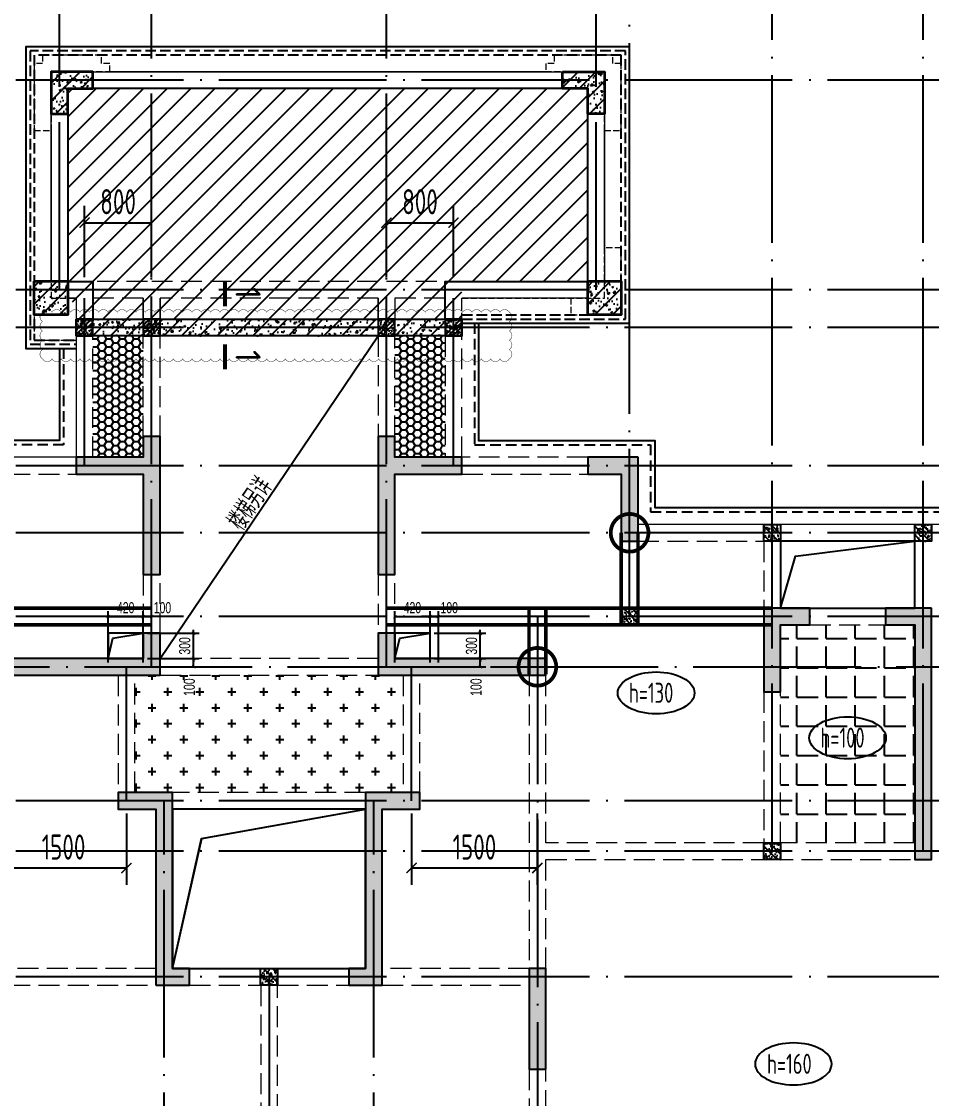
# Model space of a CAD drawing. Extents: x -668857 to 143095, y -247466 to 228182.
# Drawn here: x -180181 to -169330, y 132144 to 144994 of the extents above; entities that cross this region are included whole.
import ezdxf

# ---------------------------------------------------------------- set-up
doc = ezdxf.new("R2010")
doc.units = 0
doc.header["$LTSCALE"] = 1000
for name, pattern in [('__DASH', [0.35, 0.25, -0.1]), ('DASH', [0.35, 0.25, -0.1]), ('DOTE', [2.42, 2, -0.2, 0.02, -0.2]), ('HIDDEN', [0.375, 0.25, -0.125])]:
    doc.linetypes.add(name, pattern=pattern)
doc.layers.get('0').update_dxf_attribs({"linetype": 'CONTINUOUS'})
doc.layers.get('DEFPOINTS').update_dxf_attribs({"linetype": 'CONTINUOUS'})
doc.layers.add('+公共字体', color=7, linetype='CONTINUOUS', lineweight=20)
doc.layers.add('平面-看线', color=45, linetype='CONTINUOUS', lineweight=15)
for name, color, linetype in [('A-DOTE', 10, 'DOTE'), ('HATCH', 8, 'CONTINUOUS'), ('ROOF', 183, 'CONTINUOUS'), ('S-B板填充', 251, 'CONTINUOUS'), ('S-B板标注', 3, 'CONTINUOUS'), ('S-B板配筋号', 7, 'CONTINUOUS'), ('S-B表格', 2, 'CONTINUOUS'), ('S-C承台编号', 6, 'CONTINUOUS'), ('S-D洞口', 4, 'CONTINUOUS'), ('S-D洞口标注', 3, 'CONTINUOUS'), ('S-L主梁线', 4, 'DASH'), ('S-Q墙填充', 252, 'CONTINUOUS'), ('S-Q墙实线', 6, 'CONTINUOUS'), ('S-Q墙标注', 3, 'CONTINUOUS'), ('S-Z柱填充', 252, 'CONTINUOUS'), ('S-Z柱实线', 6, 'CONTINUOUS'), ('S-板正筋', 2, 'CONTINUOUS'), ('S-构造柱', 212, 'CONTINUOUS'), ('THICK', 6, 'CONTINUOUS'), ('水平筋标注', 7, 'CONTINUOUS'), ('看线', 251, 'CONTINUOUS')]:
    doc.layers.add(name, color=color, linetype=linetype)
doc.layers.add('审图修改', color=2, linetype='CONTINUOUS', plot=False)
doc.layers.add('配箍校核', color=34, linetype='CONTINUOUS', plot=False)
doc.styles.add('TSSD_Label', font='Tssdeng.shx', dxfattribs={"width": 0.7, "bigfont": 'hztxt.shx'})
doc.styles.add('TSSD_REIN', font='tssdeng.shx', dxfattribs={"width": 0.7, "height": 300, "bigfont": 'tssdchn.shx'})
doc.styles.add('结构文字', font='zstxt.shx', dxfattribs={"width": 0.7, "bigfont": 'zshz.shx'})
doc.dimstyles.new('STRUCK', dxfattribs={"dimtxt": 400, "dimasz": 121, "dimexe": 200, "dimexo": 150, "dimgap": 115, "dimtad": 1, "dimdec": 0, "dimdsep": 46, "dimtxsty": '结构文字', "dimblk": 'ARCHTICK', "dimcen": 400, "dimclrd": 3, "dimclre": 3, "dimclrt": 7, "dimadec": 0, "dimazin": 0, "dimtfac": 1, "dimtdec": 0, "dimtix": 1, "dimtmove": 2, "dimatfit": 3, "dimldrblk": '_DIMX', "dimfxl": 0, "dimtolj": 1, "dimtzin": 0, "dimarcsym": 0})
doc.dimstyles.new('STRUCK30', dxfattribs={"dimscale": 0.33333, "dimtxt": 400, "dimasz": 121, "dimexe": 200, "dimexo": 150, "dimgap": 115, "dimtad": 1, "dimdec": 0, "dimdsep": 46, "dimtxsty": '结构文字', "dimblk": 'ARCHTICK', "dimcen": 400, "dimclrd": 3, "dimclre": 3, "dimclrt": 7, "dimadec": 0, "dimazin": 0, "dimtfac": 1, "dimtdec": 0, "dimtix": 1, "dimtmove": 2, "dimatfit": 3, "dimldrblk": '_DIMX', "dimfxl": 0, "dimtolj": 1, "dimtzin": 0, "dimarcsym": 0})
pattern_1 = [(50, (46738.58, -83346.06), (215.17805, -18.82564), [22.5, -247.5]), (355, (46738.58, -83346.06), (-41.6254, 225.65764), [18, -198]), (100.4514, (46756.5, -83347.63), (173.55281, 206.83186), [19.12206, -210.34263]), (46.1842, (46738.58, -83286.06), (320.1723, -49.6557), [33.75, -371.25]), (96.6356, (46765.26, -83290.2), (280.3988, 292.23536), [28.6831, -315.5139]), (351.1842, (46738.58, -83286.06), (280.3986, 292.2356), [27, -297]), (21, (46768.58, -83301.06), (179.07212, -120.78567), [22.5, -247.5]), (326, (46768.58, -83301.06), (72.9946, 217.545), [18, -198]), (71.4514, (46783.5, -83311.13), (252.0668, 96.75915), [19.12206, -210.34263]), (37.5, (46738.58, -83346.06), (3.647957, 99.868156), [0, -195.6, 0, -201, 0, -198.75]), (7.5, (46738.58, -83346.06), (78.92086, 118.323514), [0, -114.6, 0, -191.1, 0, -75.75]), (327.5, (46671.68, -83346.06), (160.14673, -6.76646), [0, -75, 0, -234, 0, -310.5]), (317.5, (46641.68, -83346.06), (174.95585, 30.0315), [0, -97.5, 0, -155.4, 0, -220.5]), (45, (46738.58, -83346.06), (-106.06602, 106.06602), [])]

# ---------------------------------------------------------------- blocks, each defined once
blk = doc.blocks.new('20210726.16350016')
at = {"layer": 'A-DOTE'}
for p, q in [((39600, 17600), (39600, 21100)), ((40700, 13100.3), (40700, 21100)), ((43500, 13100.3), (43500, 21100)), ((46000, 17600), (46000, 21100)), ((46400, 13700), (46400, 21100)), ((48100, 10900), (48100, 21100)), ((49900, 10900), (49900, 21100)), ((55600, 20100), (3600, 20100)), ((55600, 17600), (3600, 17600)), ((39900, 15500), (39900, 17600)), ((44300, 15500), (44300, 17600)), ((55600, 17150), (3600, 17150)), ((55600, 15500), (3600, 15500)), ((55600, 14700), (3600, 14700)), ((55600, 13700), (3600, 13700)), ((45299.8, 13700), (45300, 3600)), ((3600, 13100.3), (55600, 13100.3)), ((40400, 11500), (40400, 13100)), ((43800, 11500), (43800, 13100)), ((55600, 11500), (3600, 11500)), ((40850, 3600.2), (40850, 11500)), ((43350, 3600.2), (43350, 11500)), ((55600, 10900), (3600, 10900)), ((55600, 9400), (3600, 9400)), ((42100, 9400), (42100, 3600))]:
    blk.add_line(p, q, dxfattribs=at)
blk = doc.blocks.new('20210729.03492876')
at = {"layer": 'ROOF', "ltscale": 0.8}
for points in [[(40100, 13200), (42100, 13200), (42100, 16500), (34900, 16500), (34900, 12900), (35500, 12900)], [(39900, 13250), (39900, 13700), (41600, 13700), (41600, 16000), (35400, 16000), (35400, 13700), (35700, 13700), (35700, 13250)]]:
    blk.add_lwpolyline(points, dxfattribs=at)
at = {"layer": 'ROOF', "linetype": '__DASH', "ltscale": 0.5}
for points in [[(40100, 13250), (42050, 13250), (42050, 16450), (34950, 16450), (34950, 12950), (35500, 12950)], [(40100, 13300), (42000, 13300), (42000, 16400), (35000, 16400), (35000, 13000), (35500, 13000)]]:
    blk.add_lwpolyline(points, dxfattribs=at)
at = {"layer": '平面-看线', "linetype": 'DASH', "ltscale": 0.3}
for points in [[(40100, 13250), (40100, 13500), (41400, 13500), (41400, 13300), (42000, 13300), (42000, 14100), (41800, 14100), (41800, 15500), (42000, 15500), (42000, 16300), (41900, 16300), (41900, 16400), (41610, 16400), (41610, 16400), (41490, 16400), (41490, 16400), (41200, 16400), (41200, 16300), (41100, 16300), (41100, 16200), (35900, 16200), (35900, 16300), (35800, 16300), (35800, 16400), (35510, 16400), (35510, 16400), (35390, 16400), (35390, 16400), (35100, 16400), (35100, 16300), (35000, 16300), (35000, 15500), (35200, 15500), (35200, 13700), (35000, 13700), (35000, 13000), (35500, 13000)], [(40100, 13250), (40100, 13500), (41800, 13500), (41800, 16200), (35200, 16200), (35200, 13500), (35500, 13500), (35500, 13250)]]:
    blk.add_lwpolyline(points, dxfattribs=at)
at = {"layer": '看线', "color": 201, "linetype": 'HIDDEN', "ltscale": 0.5}
for points in [[(40250, 13200), (40250, 11750), (42350, 11750), (42350, 10950), (48750, 10950), (48750, 9950), (50550, 9950), (50550, 1550), (47600, 1550)], [(35350, 12900), (35350, 11750), (33250, 11750), (33250, 10950), (26850, 10950), (26850, 10950), (25300, 10950)]]:
    blk.add_lwpolyline(points, dxfattribs=at)
at = {"layer": '看线', "color": 201}
for points in [[(40300, 13200), (40300, 11800), (42400, 11800), (42400, 11000), (48800, 11000), (48800, 10000), (50600, 10000), (50600, 1500), (47750, 1500)], [(35300, 12900), (35300, 11800), (33200, 11800), (33200, 11000), (26800, 11000), (26800, 11000), (25300, 11000)]]:
    blk.add_lwpolyline(points, dxfattribs=at)
blk = doc.blocks.new('_ArchTick')
at = {"color": 0, "linetype": 'ByBlock', "const_width": 0.15}
blk.add_lwpolyline([(-0.5, -0.5), (0.5, 0.5)], dxfattribs=at)
blk = doc.blocks.new('*D563')
at = {"layer": 'DEFPOINTS', "color": 0}
for p in [(-175310, 137694), (-174710, 137694), (-175310, 137394)]:
    blk.add_point(p, dxfattribs=at)
at = {"layer": 'S-D洞口标注', "color": 3, "lineweight": -2}
for p, q in [((-175260, 137694), (-174643, 137694)), ((-174710, 137694), (-174710, 137735)), ((-174710, 137394), (-174710, 137694)), ((-175260, 137394), (-174643, 137394)), ((-174710, 137394), (-174710, 137354))]:
    blk.add_line(p, q, dxfattribs=at)
at = {"layer": 'S-D洞口标注', "color": 3, "lineweight": -2, "xscale": 40.33293, "yscale": 40.33293, "zscale": 40.33293}
for p, rotation in [((-174710, 137694), 270), ((-174710, 137394), 90)]:
    blk.add_blockref('_ArchTick', p, dxfattribs=dict(at, rotation=rotation))
at = {"layer": 'S-D洞口标注', "color": 7, "insert": (-174815, 137544), "char_height": 133.3, "attachment_point": 5, "rotation": 90, "style": '结构文字'}
blk.add_mtext('\\A1;300', dxfattribs=at)
blk = doc.blocks.new('_DIMX')
blk.add_line((-150, 0), (150, 0))
at = {"const_width": 50}
blk.add_lwpolyline([(-70, -70), (70, 70)], dxfattribs=at)
blk = doc.blocks.new('*D564')
at = {"layer": 'DEFPOINTS', "color": 0}
for p in [(-175310, 137894), (-175730, 137294), (-175310, 137294)]:
    blk.add_point(p, dxfattribs=at)
at = {"layer": 'S-D洞口标注', "color": 3, "lineweight": -2}
for p, q in [((-175730, 137344), (-175730, 137960)), ((-175730, 137894), (-175310, 137894)), ((-175310, 137344), (-175310, 137960))]:
    blk.add_line(p, q, dxfattribs=at)
at = {"layer": 'S-D洞口标注', "color": 3, "lineweight": -2, "xscale": 40.33293, "yscale": 40.33293, "zscale": 40.33293, "rotation": 180}
blk.add_blockref('_ArchTick', (-175730, 137894), dxfattribs=at)
at = {"layer": 'S-D洞口标注', "color": 3, "lineweight": -2, "xscale": 40.33293, "yscale": 40.33293, "zscale": 40.33293}
blk.add_blockref('_ArchTick', (-175310, 137894), dxfattribs=at)
at = {"layer": 'S-D洞口标注', "color": 7, "insert": (-175520, 137999), "char_height": 133.3, "attachment_point": 5, "style": '结构文字'}
blk.add_mtext('\\A1;420', dxfattribs=at)
blk = doc.blocks.new('*D565')
at = {"layer": 'DEFPOINTS', "color": 0}
for p in [(-175210, 137894), (-175310, 137294), (-175210, 137294)]:
    blk.add_point(p, dxfattribs=at)
at = {"layer": 'S-D洞口标注', "color": 3, "lineweight": -2}
for p, q in [((-175310, 137344), (-175310, 137960)), ((-175310, 137894), (-175210, 137894)), ((-175210, 137344), (-175210, 137960))]:
    blk.add_line(p, q, dxfattribs=at)
at = {"layer": 'S-D洞口标注', "color": 3, "lineweight": -2, "xscale": 40.33293, "yscale": 40.33293, "zscale": 40.33293, "rotation": 180}
blk.add_blockref('_ArchTick', (-175310, 137894), dxfattribs=at)
at = {"layer": 'S-D洞口标注', "color": 3, "lineweight": -2, "xscale": 40.33293, "yscale": 40.33293, "zscale": 40.33293}
blk.add_blockref('_ArchTick', (-175210, 137894), dxfattribs=at)
at = {"layer": 'S-D洞口标注', "color": 7, "insert": (-175081, 137999), "char_height": 133.3, "attachment_point": 5, "style": '结构文字'}
blk.add_mtext('\\A1;100', dxfattribs=at)
blk = doc.blocks.new('*D566')
at = {"layer": 'DEFPOINTS', "color": 0}
for p in [(-175310, 137394), (-174710, 137394), (-175310, 137294)]:
    blk.add_point(p, dxfattribs=at)
at = {"layer": 'S-D洞口标注', "color": 3, "lineweight": -2}
for p, q in [((-175260, 137394), (-174643, 137394)), ((-174710, 137294), (-174710, 137394)), ((-175260, 137294), (-174643, 137294))]:
    blk.add_line(p, q, dxfattribs=at)
at = {"layer": 'S-D洞口标注', "color": 3, "lineweight": -2, "xscale": 40.33293, "yscale": 40.33293, "zscale": 40.33293}
for p, rotation in [((-174710, 137394), 90), ((-174710, 137294), 270)]:
    blk.add_blockref('_ArchTick', p, dxfattribs=dict(at, rotation=rotation))
at = {"layer": 'S-D洞口标注', "color": 7, "insert": (-174760, 137052), "char_height": 133.3, "attachment_point": 5, "rotation": 90, "style": '结构文字'}
blk.add_mtext('\\A1;100', dxfattribs=at)
blk = doc.blocks.new('*D567')
at = {"layer": 'DEFPOINTS', "color": 0}
for p in [(-178730, 137694), (-178130, 137694), (-178730, 137394)]:
    blk.add_point(p, dxfattribs=at)
at = {"layer": 'S-D洞口标注', "color": 3, "lineweight": -2}
for p, q in [((-178680, 137694), (-178063, 137694)), ((-178130, 137694), (-178130, 137735)), ((-178130, 137394), (-178130, 137694)), ((-178680, 137394), (-178063, 137394)), ((-178130, 137394), (-178130, 137354))]:
    blk.add_line(p, q, dxfattribs=at)
at = {"layer": 'S-D洞口标注', "color": 3, "lineweight": -2, "xscale": 40.33293, "yscale": 40.33293, "zscale": 40.33293}
for p, rotation in [((-178130, 137694), 270), ((-178130, 137394), 90)]:
    blk.add_blockref('_ArchTick', p, dxfattribs=dict(at, rotation=rotation))
at = {"layer": 'S-D洞口标注', "color": 7, "insert": (-178235, 137544), "char_height": 133.3, "attachment_point": 5, "rotation": 90, "style": '结构文字'}
blk.add_mtext('\\A1;300', dxfattribs=at)
blk = doc.blocks.new('*D568')
at = {"layer": 'DEFPOINTS', "color": 0}
for p in [(-178730, 137894), (-179150, 137294), (-178730, 137294)]:
    blk.add_point(p, dxfattribs=at)
at = {"layer": 'S-D洞口标注', "color": 3, "lineweight": -2}
for p, q in [((-179150, 137344), (-179150, 137960)), ((-179150, 137894), (-178730, 137894)), ((-178730, 137344), (-178730, 137960))]:
    blk.add_line(p, q, dxfattribs=at)
at = {"layer": 'S-D洞口标注', "color": 3, "lineweight": -2, "xscale": 40.33293, "yscale": 40.33293, "zscale": 40.33293, "rotation": 180}
blk.add_blockref('_ArchTick', (-179150, 137894), dxfattribs=at)
at = {"layer": 'S-D洞口标注', "color": 3, "lineweight": -2, "xscale": 40.33293, "yscale": 40.33293, "zscale": 40.33293}
blk.add_blockref('_ArchTick', (-178730, 137894), dxfattribs=at)
at = {"layer": 'S-D洞口标注', "color": 7, "insert": (-178940, 137999), "char_height": 133.3, "attachment_point": 5, "style": '结构文字'}
blk.add_mtext('\\A1;420', dxfattribs=at)
blk = doc.blocks.new('*D569')
at = {"layer": 'DEFPOINTS', "color": 0}
for p in [(-178630, 137894), (-178730, 137294), (-178630, 137294)]:
    blk.add_point(p, dxfattribs=at)
at = {"layer": 'S-D洞口标注', "color": 3, "lineweight": -2}
for p, q in [((-178730, 137344), (-178730, 137960)), ((-178730, 137894), (-178630, 137894)), ((-178630, 137344), (-178630, 137960))]:
    blk.add_line(p, q, dxfattribs=at)
at = {"layer": 'S-D洞口标注', "color": 3, "lineweight": -2, "xscale": 40.33293, "yscale": 40.33293, "zscale": 40.33293, "rotation": 180}
blk.add_blockref('_ArchTick', (-178730, 137894), dxfattribs=at)
at = {"layer": 'S-D洞口标注', "color": 3, "lineweight": -2, "xscale": 40.33293, "yscale": 40.33293, "zscale": 40.33293}
blk.add_blockref('_ArchTick', (-178630, 137894), dxfattribs=at)
at = {"layer": 'S-D洞口标注', "color": 7, "insert": (-178501, 137999), "char_height": 133.3, "attachment_point": 5, "style": '结构文字'}
blk.add_mtext('\\A1;100', dxfattribs=at)
blk = doc.blocks.new('*D570')
at = {"layer": 'DEFPOINTS', "color": 0}
for p in [(-178730, 137394), (-178130, 137394), (-178730, 137294)]:
    blk.add_point(p, dxfattribs=at)
at = {"layer": 'S-D洞口标注', "color": 3, "lineweight": -2}
for p, q in [((-178680, 137394), (-178063, 137394)), ((-178130, 137294), (-178130, 137394)), ((-178680, 137294), (-178063, 137294))]:
    blk.add_line(p, q, dxfattribs=at)
at = {"layer": 'S-D洞口标注', "color": 3, "lineweight": -2, "xscale": 40.33293, "yscale": 40.33293, "zscale": 40.33293}
for p, rotation in [((-178130, 137394), 90), ((-178130, 137294), 270)]:
    blk.add_blockref('_ArchTick', p, dxfattribs=dict(at, rotation=rotation))
at = {"layer": 'S-D洞口标注', "color": 7, "insert": (-178180, 137052), "char_height": 133.3, "attachment_point": 5, "rotation": 90, "style": '结构文字'}
blk.add_mtext('\\A1;100', dxfattribs=at)
blk = doc.blocks.new('20210803.22403995')
at = {"layer": '+公共字体', "color": 2, "const_width": 45}
for points in [[(-822438, -168387, 1), (-822438, -167937, 1), (-822438, -168387, -1)], [(-823538, -169986, 1), (-823538, -169536, 1), (-823538, -169986, -1)]]:
    blk.add_lwpolyline(points, format="xyb", dxfattribs=at)
blk = doc.blocks.new('20210807.15313138')
at = {"layer": 'S-Q墙填充'}
h = blk.add_hatch(color=252, dxfattribs=at)
h.dxf.hatch_style = 1
h.paths.add_polyline_path([(97216, 67840), (97216, 68190), (97016, 68190), (97016, 67940), (96216, 67940), (96216, 67740), (97016, 67740), (97016, 66540), (97216, 66540)])
h = blk.add_hatch(color=252, dxfattribs=at)
h.dxf.hatch_style = 1
h.paths.add_polyline_path([(99816, 67840), (99816, 66540), (100016, 66540), (100016, 67740), (100815, 67740), (100815, 67940), (100016, 67940), (100016, 68190), (99816, 68190)])
h = blk.add_hatch(color=252, dxfattribs=at)
h.dxf.hatch_style = 1
h.paths.add_polyline_path([(102916, 67940), (102316, 67940), (102316, 67740), (102716, 67740), (102716, 66940), (102916, 66940)])
h = blk.add_hatch(color=252, dxfattribs=at)
h.dxf.hatch_style = 1
h.paths.add_polyline_path([(104416, 66140), (104416, 65140), (104616, 65140), (104616, 65940), (104966, 65940), (104966, 66140)])
h = blk.add_hatch(color=252, dxfattribs=at)
h.dxf.hatch_style = 1
h.paths.add_polyline_path([(106416, 66140), (105866, 66140), (105866, 65940), (106216, 65940), (106216, 63140), (106416, 63140)])
h = blk.add_hatch(color=252, dxfattribs=at)
h.dxf.hatch_style = 1
h.paths.add_polyline_path([(95216, 65340), (96816, 65340), (97216, 65340), (97216, 65840), (97016, 65840), (97016, 65540), (96816, 65540), (95216, 65540)])
h = blk.add_hatch(color=252, dxfattribs=at)
h.dxf.hatch_style = 1
h.paths.add_polyline_path([(100016, 65540), (100016, 65840), (99816, 65840), (99816, 65340), (100216, 65340), (101816, 65340), (101816, 65540), (100216, 65540)])
h = blk.add_hatch(color=252, dxfattribs=at)
h.dxf.hatch_style = 1
h.paths.add_polyline_path([(97166, 61640), (97566, 61640), (97566, 61840), (97366, 61840), (97366, 63240), (97366, 63940), (96716, 63940), (96716, 63740), (97166, 63740), (97166, 63240)])
h = blk.add_hatch(color=252, dxfattribs=at)
h.dxf.hatch_style = 1
h.paths.add_polyline_path([(99666, 61840), (99466, 61840), (99466, 61640), (99866, 61640), (99866, 63240), (99866, 63740), (100316, 63740), (100316, 63940), (99666, 63940), (99666, 63240)])
h = blk.add_hatch(color=252, dxfattribs=at)
h.dxf.hatch_style = 1
h.paths.add_polyline_path([(101816, 60640), (101816, 61840), (101616, 61840), (101616, 60640)])
at = {"layer": 'S-Z柱填充'}
h = blk.add_hatch(dxfattribs=at)
h.set_pattern_fill('ARMORED', color=256, scale=30, style=0)
h.set_pattern_definition(pattern_1)
h.paths.add_polyline_path([(96416, 72540), (95916, 72540), (95916, 72040), (96116, 72040), (96116, 72340), (96416, 72340)])
h = blk.add_hatch(dxfattribs=at)
h.set_pattern_fill('ARMORED', color=256, scale=30, style=0)
h.set_pattern_definition(pattern_1)
h.paths.add_polyline_path([(102016, 72540), (102516, 72540), (102516, 72040), (102316, 72040), (102316, 72340), (102016, 72340)])
h = blk.add_hatch(dxfattribs=at)
h.set_pattern_fill('ARMORED', color=256, scale=30, style=0)
h.set_pattern_definition([(50, (-309692.94, 38050.78), (215.178055, -18.82564), [22.5, -247.5]), (355, (-309692.94, 38050.78), (-41.6254, 225.65764), [18, -198]), (100.4514, (-309675.01, 38049.21), (173.55281, 206.83186), [19.12206, -210.34263]), (46.1842, (-309692.94, 38110.78), (320.17231, -49.6557), [33.75, -371.25]), (96.6356, (-309666.26, 38106.64), (280.3988, 292.23536), [28.68309, -315.5139]), (351.1842, (-309692.94, 38110.78), (280.39858, 292.23558), [27, -297]), (21, (-309662.94, 38095.78), (179.072116, -120.78567), [22.5, -247.5]), (326, (-309662.94, 38095.78), (72.9946, 217.54501), [18, -198]), (71.4514, (-309648.02, 38085.71), (252.06679, 96.75915), [19.12206, -210.34263]), (37.5, (-309692.945, 38050.78), (3.647957, 99.868156), [0, -195.6, 0, -201, 0, -198.75]), (7.5, (-309692.94, 38050.78), (78.92086, 118.323514), [0, -114.6, 0, -191.1, 0, -75.75]), (327.5, (-309759.845, 38050.78), (160.146731, -6.766462), [0, -75, 0, -234, 0, -310.5]), (317.5, (-309789.84, 38050.78), (174.95585, 30.031495), [0, -97.5, 0, -155.4, 0, -220.5]), (45, (-309692.94, 38050.78), (-106.066017, 106.066017), [])])
h.paths.add_polyline_path([(95716, 70040), (96116, 70040), (96116, 69640), (95716, 69640)])
h = blk.add_hatch(dxfattribs=at)
h.set_pattern_fill('ARMORED', color=256, scale=30, style=0)
h.set_pattern_definition([(50, (-310092.94, 38050.78), (215.178055, -18.82564), [22.5, -247.5]), (355, (-310092.94, 38050.78), (-41.6254, 225.65764), [18, -198]), (100.4514, (-310075.01, 38049.2), (173.55281, 206.83186), [19.12206, -210.34263]), (46.1842, (-310092.94, 38110.78), (320.17231, -49.6557), [33.75, -371.25]), (96.6356, (-310066.26, 38106.64), (280.3988, 292.23536), [28.68309, -315.5139]), (351.1842, (-310092.94, 38110.78), (280.39858, 292.23558), [27, -297]), (21, (-310062.94, 38095.78), (179.072116, -120.78567), [22.5, -247.5]), (326, (-310062.94, 38095.78), (72.9946, 217.54501), [18, -198]), (71.4514, (-310048.02, 38085.71), (252.06679, 96.75915), [19.12206, -210.34263]), (37.5, (-310092.945, 38050.78), (3.647957, 99.868156), [0, -195.6, 0, -201, 0, -198.75]), (7.5, (-310092.94, 38050.78), (78.92086, 118.323514), [0, -114.6, 0, -191.1, 0, -75.75]), (327.5, (-310159.845, 38050.78), (160.146731, -6.766462), [0, -75, 0, -234, 0, -310.5]), (317.5, (-310189.84, 38050.78), (174.95585, 30.031495), [0, -97.5, 0, -155.4, 0, -220.5]), (45, (-310092.94, 38050.78), (-106.066017, 106.066017), [])])
h.paths.add_polyline_path([(102316, 70040), (102716, 70040), (102716, 69640), (102316, 69640)])
at = {"layer": 'S-D洞口', "color": 5}
for points in [[(104616, 66140), (106216, 66140), (106216, 66940), (104616, 66940), (104616, 66140), (104793, 66762), (106216, 66940)], [(97366, 61840), (99666, 61840), (99666, 63740), (97366, 63740), (97366, 61840), (97712, 63393), (99666, 63740)]]:
    blk.add_lwpolyline(points, dxfattribs=at)
at = {"layer": 'S-L主梁线', "linetype": 'ByBlock', "lineweight": 18}
for p, q in [((96316, 72540), (102016, 72540)), ((95916, 70040), (95916, 72140)), ((102516, 72040), (102516, 70040)), ((96216, 69840), (96216, 67940)), ((102316, 69840), (100816, 69840)), ((96216, 69590), (96216, 69590)), ((96416, 69590), (97016, 69590)), ((97216, 69590), (99816, 69590)), ((100016, 69590), (100616, 69589)), ((96216, 67940), (94716, 67940)), ((104516, 67140), (102916, 67140)), ((106316, 67140), (104516, 67140)), ((109316, 67140), (106316, 67140)), ((104616, 66940), (106216, 66940)), ((104616, 66140), (104616, 66940)), ((106216, 66940), (106216, 66140)), ((105866, 66140), (104966, 66140)), ((97366, 63740), (99666, 63740)), ((98516, 61840), (97566, 61840)), ((99466, 61840), (98516, 61840))]:
    blk.add_line(p, q, dxfattribs=at)
at = {"layer": 'S-L主梁线', "linetype": 'DASH', "lineweight": 18}
for p, q in [((102016, 72340), (96316, 72340)), ((96116, 72140), (96116, 70040)), ((102316, 70040), (102316, 72040)), ((96116, 70040), (97116, 70040)), ((97116, 70040), (99916, 70040)), ((99916, 70040), (100716, 70040)), ((100716, 70040), (102316, 70040)), ((96216, 69840), (96116, 69840)), ((96416, 69490), (96416, 69840)), ((96416, 69840), (96416, 69590)), ((97016, 69840), (96416, 69840)), ((97016, 69840), (97016, 69590)), ((97016, 69590), (97016, 69840)), ((97216, 69590), (97216, 69840)), ((97216, 69840), (97216, 69590)), ((99816, 69840), (97216, 69840)), ((99816, 69840), (99816, 69590)), ((99816, 69590), (99816, 69840)), ((100016, 69840), (100016, 69590)), ((100016, 69840), (100016, 69590)), ((100616, 69840), (100016, 69840)), ((100616, 69840), (100616, 69589)), ((100616, 69589), (100616, 69840)), ((100816, 67940), (100816, 69840)), ((97016, 69390), (96416, 69390)), ((96416, 67940), (96416, 69390)), ((97016, 68190), (97016, 69390)), ((97216, 68190), (97216, 69390)), ((99816, 69390), (97216, 69390)), ((99816, 69390), (99816, 68190)), ((100616, 69389), (100016, 69390)), ((100016, 68190), (100016, 69390)), ((100616, 69389), (100616, 67940)), ((102316, 67940), (100816, 67940)), ((94716, 67740), (96216, 67740)), ((100815, 67740), (102316, 67740)), ((102916, 66940), (104416, 66940)), ((104416, 66940), (104416, 66140)), ((97016, 66540), (97016, 65840)), ((97216, 65840), (97216, 66540)), ((99816, 66540), (99816, 65840)), ((100016, 65840), (100016, 66540)), ((104966, 65940), (105866, 65940)), ((99816, 65540), (97216, 65540)), ((96716, 65340), (96716, 63940)), ((96916, 63940), (96916, 65340)), ((97216, 65340), (99816, 65340)), ((100116, 65340), (100116, 63940)), ((100316, 63940), (100316, 65340)), ((101616, 65340), (101616, 63240)), ((101816, 63340), (101816, 65340)), ((104416, 65140), (104416, 63340)), ((104616, 63340), (104616, 65140)), ((99666, 63940), (97366, 63940)), ((101616, 63240), (101616, 61840)), ((104416, 63340), (101816, 63340)), ((106216, 63340), (104616, 63340)), ((101816, 63140), (104516, 63140)), ((101816, 61840), (101816, 63140)), ((104516, 63140), (106216, 63140)), ((97166, 61840), (95416, 61840)), ((101616, 61840), (99866, 61840)), ((95416, 61640), (97166, 61640)), ((97566, 61640), (98416, 61640)), ((98416, 61640), (98416, 57640)), ((98616, 57640), (98616, 61640)), ((98616, 61640), (99466, 61640)), ((99866, 61640), (101616, 61640)), ((101616, 60640), (101616, 59090)), ((101816, 59090), (101816, 60640))]:
    blk.add_line(p, q, dxfattribs=at)
at = {"layer": 'S-Q墙实线'}
blk.add_lwpolyline([(97216, 67840), (97216, 68190), (97016, 68190), (97016, 67940), (96216, 67940), (96216, 67740), (97016, 67740), (97016, 66540), (97216, 66540), (97216, 67840)], dxfattribs=at)
for points in [[(99816, 67840), (99816, 66540), (100016, 66540), (100016, 67740), (100815, 67740), (100815, 67940), (100016, 67940), (100016, 68190), (99816, 68190)], [(102916, 67940), (102316, 67940), (102316, 67740), (102716, 67740), (102716, 66940), (102916, 66940)], [(104416, 66140), (104416, 65140), (104616, 65140), (104616, 65940), (104966, 65940), (104966, 66140)], [(106416, 66140), (105866, 66140), (105866, 65940), (106216, 65940), (106216, 63140), (106416, 63140)], [(95216, 65340), (96816, 65340), (97216, 65340), (97216, 65840), (97016, 65840), (97016, 65540), (96816, 65540), (95216, 65540)], [(100016, 65540), (100016, 65840), (99816, 65840), (99816, 65340), (100216, 65340), (101816, 65340), (101816, 65540), (100216, 65540)], [(97166, 61640), (97566, 61640), (97566, 61840), (97366, 61840), (97366, 63240), (97366, 63940), (96716, 63940), (96716, 63740), (97166, 63740), (97166, 63240)], [(99666, 61840), (99466, 61840), (99466, 61640), (99866, 61640), (99866, 63240), (99866, 63740), (100316, 63740), (100316, 63940), (99666, 63940), (99666, 63240)], [(101816, 60640), (101816, 61840), (101616, 61840), (101616, 60640)]]:
    blk.add_lwpolyline(points, close=True, dxfattribs=at)
at = {"layer": 'S-Z柱实线', "lineweight": 35}
for points in [[(96416, 72540), (95916, 72540), (95916, 72040), (96116, 72040), (96116, 72340), (96416, 72340), (96416, 72540)], [(102016, 72540), (102516, 72540), (102516, 72040), (102316, 72040), (102316, 72340), (102016, 72340), (102016, 72540)]]:
    blk.add_lwpolyline(points, dxfattribs=at)
for points in [[(95716, 70040), (96116, 70040), (96116, 69640), (95716, 69640)], [(102316, 70040), (102716, 70040), (102716, 69640), (102316, 69640)]]:
    blk.add_lwpolyline(points, close=True, dxfattribs=at)
blk = doc.blocks.new('20210730.02141516')
at = {"layer": 'S-构造柱'}
h = blk.add_hatch(dxfattribs=at)
h.set_pattern_fill('ARMORED', color=256, scale=15, angle=-90, style=0)
h.set_pattern_definition([(320, (-154189.41, 3278673.45), (-9.4128202, -107.5890274), [11.25, -123.75]), (265, (-154189.41, 3278673.45), (112.82882, 20.8127), [9, -99]), (10.4514, (-154190.19, 3278664.49), (103.4159313, -86.7764073), [9.5610285, -105.1713168]), (316.1842, (-154159.41, 3278673.45), (-24.827852, -160.0861573), [16.875, -185.625]), (6.6356, (-154161.48, 3278660.11), (146.117681, -140.199406), [14.341543, -157.75695]), (261.1842, (-154159.41, 3278673.45), (146.11779, -140.199292), [13.5, -148.5]), (291, (-154166.91, 3278658.45), (-60.3928336, -89.5360578), [11.25, -123.75]), (236, (-154166.91, 3278658.45), (108.7725068, -36.4972998), [9, -99]), (341.4514, (-154171.94, 3278650.99), (48.3795745, -126.0333943), [9.5610285, -105.1713168]), (307.5, (-154189.41, 3278673.454), (49.93407807, -1.8239783), [0, -97.8, 0, -100.5, 0, -99.375]), (277.5, (-154189.41, 3278673.454), (59.1617568, -39.4604306), [0, -57.3, 0, -95.55, 0, -37.875]), (237.5, (-154189.41, 3278706.904), (-3.38323076, -80.07336543), [0, -37.5, 0, -117, 0, -155.25]), (227.5, (-154189.41, 3278721.904), (15.0157473, -87.4779254), [0, -48.75, 0, -77.7, 0, -110.25]), (315, (-154189.41, 3278673.454), (53.0330086, 53.0330086), [])])
h.paths.add_polyline_path([(200, 200), (200, 0), (0, 0), (0, 200)])
blk.add_lwpolyline([(200, 200), (200, 0), (0, 0), (0, 200)], close=True, dxfattribs=at)
blk = doc.blocks.new('20210809.18285270')
at = {"layer": 'ROOF', "xscale": -1, "rotation": 4.61764226855621e-08}
for p in [(35500, 12550), (36300, 12550), (39100, 12550), (39900, 12550)]:
    blk.add_blockref('20210730.02141516', p, dxfattribs=at)
at = {"layer": 'ROOF', "rotation": 359.9999999538236}
for p in [(43500, 10100), (45300, 10100), (41800, 9100), (43500, 6300), (37500, 4800)]:
    blk.add_blockref('20210730.02141516', p, dxfattribs=at)
blk = doc.blocks.new('*D468')
at = {"layer": 'DEFPOINTS', "color": 0}
for p in [(-180458, -4859), (-178959, -4859), (-178959, -5659)]:
    blk.add_point(p, dxfattribs=at)
at = {"layer": 'S-Q墙标注', "color": 3, "lineweight": -2}
for p, q in [((-180458, -5009), (-180458, -5859)), ((-178959, -5009), (-178959, -5859)), ((-180458, -5659), (-178959, -5659))]:
    blk.add_line(p, q, dxfattribs=at)
at = {"layer": 'S-Q墙标注', "color": 3, "lineweight": -2, "xscale": 121, "yscale": 121, "zscale": 121, "rotation": 180}
blk.add_blockref('_ArchTick', (-180458, -5659), dxfattribs=at)
at = {"layer": 'S-Q墙标注', "color": 3, "lineweight": -2, "xscale": 121, "yscale": 121, "zscale": 121}
blk.add_blockref('_ArchTick', (-178959, -5659), dxfattribs=at)
at = {"layer": 'S-Q墙标注', "color": 7, "insert": (-179709, -5409), "char_height": 300, "attachment_point": 5, "style": 'TSSD_REIN'}
blk.add_mtext('\\A1;1500', dxfattribs=at)
blk = doc.blocks.new('*D469')
at = {"layer": 'DEFPOINTS', "color": 0}
for p in [(-175559, -4859), (-174059, -4859), (-174059, -5659)]:
    blk.add_point(p, dxfattribs=at)
at = {"layer": 'S-Q墙标注', "color": 3, "lineweight": -2}
for p, q in [((-175559, -5009), (-175559, -5859)), ((-174059, -5009), (-174059, -5859)), ((-175559, -5659), (-174059, -5659))]:
    blk.add_line(p, q, dxfattribs=at)
at = {"layer": 'S-Q墙标注', "color": 3, "lineweight": -2, "xscale": 121, "yscale": 121, "zscale": 121, "rotation": 180}
blk.add_blockref('_ArchTick', (-175559, -5659), dxfattribs=at)
at = {"layer": 'S-Q墙标注', "color": 3, "lineweight": -2, "xscale": 121, "yscale": 121, "zscale": 121}
blk.add_blockref('_ArchTick', (-174059, -5659), dxfattribs=at)
at = {"layer": 'S-Q墙标注', "color": 7, "insert": (-174809, -5409), "char_height": 300, "attachment_point": 5, "style": 'TSSD_REIN'}
blk.add_mtext('\\A1;1500', dxfattribs=at)
blk = doc.blocks.new('*D605')
at = {"layer": 'DEFPOINTS', "color": 0}
for p in [(-178630, 142594), (-179430, 141794), (-178630, 141794)]:
    blk.add_point(p, dxfattribs=at)
at = {"layer": 'S-Q墙标注', "color": 3, "lineweight": -2}
for p, q in [((-179430, 141944), (-179430, 142794)), ((-178630, 141944), (-178630, 142794)), ((-179430, 142594), (-178630, 142594))]:
    blk.add_line(p, q, dxfattribs=at)
at = {"layer": 'S-Q墙标注', "color": 3, "lineweight": -2, "xscale": 121, "yscale": 121, "zscale": 121, "rotation": 180}
blk.add_blockref('_ArchTick', (-179430, 142594), dxfattribs=at)
at = {"layer": 'S-Q墙标注', "color": 3, "lineweight": -2, "xscale": 121, "yscale": 121, "zscale": 121}
blk.add_blockref('_ArchTick', (-178630, 142594), dxfattribs=at)
at = {"layer": 'S-Q墙标注', "color": 7, "insert": (-179030, 142844), "char_height": 300, "attachment_point": 5, "style": 'TSSD_REIN'}
blk.add_mtext('\\A1;800', dxfattribs=at)
blk = doc.blocks.new('*D606')
at = {"layer": 'DEFPOINTS', "color": 0}
for p in [(-175030, 142594), (-175830, 141794), (-175030, 141794)]:
    blk.add_point(p, dxfattribs=at)
at = {"layer": 'S-Q墙标注', "color": 3, "lineweight": -2}
for p, q in [((-175830, 141944), (-175830, 142794)), ((-175030, 141944), (-175030, 142794)), ((-175830, 142594), (-175030, 142594))]:
    blk.add_line(p, q, dxfattribs=at)
at = {"layer": 'S-Q墙标注', "color": 3, "lineweight": -2, "xscale": 121, "yscale": 121, "zscale": 121, "rotation": 180}
blk.add_blockref('_ArchTick', (-175830, 142594), dxfattribs=at)
at = {"layer": 'S-Q墙标注', "color": 3, "lineweight": -2, "xscale": 121, "yscale": 121, "zscale": 121}
blk.add_blockref('_ArchTick', (-175030, 142594), dxfattribs=at)
at = {"layer": 'S-Q墙标注', "color": 7, "insert": (-175430, 142844), "char_height": 300, "attachment_point": 5, "style": 'TSSD_REIN'}
blk.add_mtext('\\A1;800', dxfattribs=at)
blk = doc.blocks.new('20210810.19092027')
at = {"layer": 'S-Q墙标注'}
for base, p1, p2, picture, middle in [((121017.8, 61274), (119518, 62074), (121017.8, 62074), '*D468', (120267.9, 61524)), ((125917.7, 61274), (124417.8, 62074), (125917.7, 62074), '*D469', (125167.7, 61524))]:
    dim = blk.add_linear_dim(base=base, p1=p1, p2=p2, dimstyle='STRUCK', override={"dimtxt": 300, "dimgap": 100, "dimtxsty": 'TSSD_REIN'}, dxfattribs=at)
    dim.commit()
    dim.dimension.update_dxf_attribs({"geometry": picture, "text_midpoint": middle, "insert": (299976.5, 66933)})

msp = doc.modelspace()

# ---------------------------------------------------------------- hatches: boundary and pattern name
at = {"layer": 'HATCH'}
h = msp.add_hatch(dxfattribs=at)
h.set_pattern_fill('ARMORED', color=252, scale=30, style=0)
h.set_pattern_definition([(50, (-51768.37, -144636.67), (215.17805, -18.82564), [22.5, -247.5]), (355, (-51768.37, -144636.67), (-41.6254, 225.65764), [18, -198]), (100.4514, (-51750.44, -144638.24), (173.55281, 206.83186), [19.12206, -210.34263]), (46.1842, (-51768.37, -144576.67), (320.17231, -49.6557), [33.75, -371.25]), (96.6356, (-51741.7, -144580.8), (280.3988, 292.23536), [28.6831, -315.5139]), (351.1842, (-51768.37, -144576.67), (280.3986, 292.23558), [27, -297]), (21, (-51738.37, -144591.67), (179.07212, -120.78567), [22.5, -247.5]), (326, (-51738.37, -144591.67), (72.9946, 217.54501), [18, -198]), (71.4514, (-51723.45, -144601.74), (252.06679, 96.75915), [19.12206, -210.34263]), (37.5, (-51768.37, -144636.67), (3.647957, 99.868156), [0, -195.6, 0, -201, 0, -198.75]), (7.5, (-51768.37, -144636.67), (78.92086, 118.323514), [0, -114.6, 0, -191.1, 0, -75.75]), (327.5, (-51835.27, -144636.67), (160.14673, -6.766462), [0, -75, 0, -234, 0, -310.5]), (317.5, (-51865.27, -144636.67), (174.95585, 30.031495), [0, -97.5, 0, -155.4, 0, -220.5]), (45, (-51768.37, -144636.67), (-106.06602, 106.06602), [])])
h.paths.add_polyline_path([(-179529.67, 141443.84), (-174929.49, 141443.85), (-174929.49, 141243.94), (-179529.67, 141243.93)])
at = {"layer": 'S-B板填充'}
h = msp.add_hatch(dxfattribs=at)
h.set_pattern_fill('METAL', color=256, scale=50, style=0)
h.set_pattern_definition([(45, (-116995.96, -10449.93), (-141.42136, 141.42136), [])])
edge = h.paths.add_edge_path()
edge.add_line((-174929.9, 141443.87), (-179529.69, 141443.93))
edge.add_line((-179529.69, 141443.93), (-179629.9, 141893.93))
edge.add_line((-179629.9, 141893.93), (-179629.9, 141893.93))
edge.add_line((-179629.9, 141893.93), (-179629.89, 144193.93))
edge.add_line((-179629.89, 144193.93), (-173429.91, 144193.93))
edge.add_line((-173429.91, 144193.93), (-173429.9, 141893.93))
edge.add_line((-173429.9, 141893.93), (-174929.92, 141893.96))
edge.add_line((-174929.92, 141893.96), (-174929.9, 141443.93))
at = {"layer": 'S-B板填充', "linetype": 'ByBlock'}
h = msp.add_hatch(dxfattribs=at)
h.set_pattern_fill('HONEY', color=252, scale=17.142857, style=0)
h.set_pattern_definition([(0, (-123650.62, -42342.334), (81.642857, 47.136514), [54.42857, -108.857143]), (120, (-123650.62, -42342.334), (-81.642847, 47.136531), [54.42857, -108.857143]), (60, (-123650.62, -42342.334), (1e-05, 94.273045), [-108.857143, 54.42857])])
h.paths.add_polyline_path([(-179329.38, 139794.07), (-178729.24, 139794.07), (-178729.39, 141244.04), (-179329.38, 141244.04)])
h = msp.add_hatch(dxfattribs=at)
h.set_pattern_fill('HONEY', color=252, scale=17.142857, style=0)
h.set_pattern_definition([(0, (-120050.81, -42342.2), (81.642857, 47.136514), [54.42857, -108.857143]), (120, (-120050.81, -42342.2), (-81.642847, 47.136531), [54.42857, -108.857143]), (60, (-120050.81, -42342.2), (1e-05, 94.273045), [-108.857143, 54.42857])])
h.paths.add_polyline_path([(-175729.57, 139794.21), (-175129.43, 139794.21), (-175129.45, 141243.95), (-175729.63, 141244.03)])
at = {"layer": 'S-B板填充'}
h = msp.add_hatch(dxfattribs=at)
h.set_pattern_fill('ANGLE', color=252, scale=50, style=0)
h.set_pattern_definition([(0, (-73495.97, -10449.93), (0, 349.25), [254, -95.25]), (90, (-73495.97, -10449.93), (-349.25, 2e-14), [254, -95.25])])
h.paths.add_polyline_path([(-171129.91, 137793.93), (-169529.9, 137793.93), (-169529.9, 135193.94), (-171129.91, 135193.94)])
h = msp.add_hatch(dxfattribs=at)
h.set_pattern_fill('CROSS', color=252, scale=30, style=0)
h.set_pattern_definition([(0, (-91995.96, -10449.93), (190.5, 190.5), [95.25, -285.75]), (90, (-91948.34, -10497.56), (-190.5, 190.5), [95.25, -285.75])])
h.paths.add_polyline_path([(-178829.97, 137194.2), (-175630.03, 137194.2), (-175630.03, 135793.93), (-178829.97, 135793.93)])

# ---------------------------------------------------------------- linework, layer by layer
at = {"layer": 'S-B板标注'}
for centre in [(-172613.36, 136982.87), (-170329.48, 136447.01)]:
    msp.add_ellipse(centre, major_axis=(-457.33, 0), ratio=0.54724159, dxfattribs=at)
at = {"layer": 'S-B板标注', "extrusion": (0, 0, -1)}
msp.add_ellipse((-170976.06, 132555.76), major_axis=(457.33, -0.02), ratio=0.54724159, dxfattribs=at)
at = {"layer": 'S-B板配筋号', "color": 1}
msp.add_lwpolyline([(-178529.46, 137392.45), (-175929.94, 141242.18)], dxfattribs=at)
at = {"layer": 'S-B表格'}
msp.add_lwpolyline([(-179529.67, 141443.84), (-174929.49, 141443.85), (-174929.49, 141243.94), (-179529.67, 141243.93)], close=True, dxfattribs=at)
at = {"layer": 'S-D洞口', "color": 5}
for points in [[(-171129.91, 137993.93), (-169529.89, 137993.93), (-169529.89, 138793.93), (-171129.91, 138793.93), (-171129.91, 137993.93), (-170952.13, 138616.16), (-169529.89, 138793.93)], [(-179149.9, 137394.21), (-178729.9, 137394.21), (-178729.9, 137694.21), (-179149.9, 137694.21), (-179149.9, 137394.21), (-179091.57, 137635.88), (-178729.9, 137694.21)], [(-175729.9, 137394.2), (-175309.9, 137394.2), (-175309.9, 137694.2), (-175729.9, 137694.2), (-175729.9, 137394.2), (-175671.57, 137635.87), (-175309.9, 137694.2)], [(-178379.9, 133693.93), (-176079.9, 133693.93), (-176079.9, 135593.93), (-178379.9, 135593.93), (-178379.9, 133693.93), (-178033.08, 135247.11), (-176079.9, 135593.93)]]:
    msp.add_lwpolyline(points, dxfattribs=at)
at = {"layer": 'S-板正筋', "color": 5, "linetype": 'DASH', "const_width": 42.86}
for points in [[(-173029.91, 138893.93), (-173029.91, 137793.93)], [(-172829.91, 138893.93), (-172829.91, 137793.93)], [(-178629.9, 137993.93), (-183229.91, 137993.93)], [(-175829.92, 137993.93), (-171229.91, 137993.93)], [(-174129.92, 137203.48), (-174129.92, 137993.93)], [(-173929.91, 137203.48), (-173929.91, 137993.93)], [(-178629.9, 137793.93), (-183229.91, 137793.93)], [(-175829.92, 137793.93), (-171229.91, 137793.93)]]:
    msp.add_lwpolyline(points, dxfattribs=at)
at = {"layer": 'THICK', "const_width": 50}
for points in [[(-177755.29, 141594.7), (-177755.29, 141894.7)], [(-177755.29, 141144.09), (-177755.29, 140844.09)]]:
    msp.add_lwpolyline(points, dxfattribs=at)
at = {"layer": '审图修改', "const_width": 5}
msp.add_lwpolyline([(-179929.86, 141525.41, -0.57735027), (-179818.56, 141525.41, -0.57735027), (-179707.26, 141525.41, -0.57735027), (-179595.96, 141525.41, -0.57735027), (-179484.66, 141525.41, -0.57735027), (-179373.36, 141525.41, -0.57735027), (-179262.06, 141525.41, -0.57735027), (-179150.76, 141525.41, -0.57735027), (-179039.46, 141525.41, -0.57735027), (-178928.16, 141525.41, -0.57735027), (-178816.86, 141525.41, -0.57735027), (-178705.55, 141525.41, -0.57735027), (-178594.25, 141525.41, -0.57735027), (-178482.95, 141525.41, -0.57735027), (-178371.65, 141525.41, -0.57735027), (-178260.35, 141525.41, -0.57735027), (-178149.05, 141525.41, -0.57735027), (-178037.75, 141525.41, -0.57735027), (-177926.45, 141525.41, -0.57735027), (-177815.15, 141525.41, -0.57735027), (-177703.85, 141525.41, -0.57735027), (-177592.55, 141525.41, -0.57735027), (-177481.25, 141525.41, -0.57735027), (-177369.95, 141525.41, -0.57735027), (-177258.64, 141525.41, -0.57735027), (-177147.34, 141525.41, -0.57735027), (-177036.04, 141525.41, -0.57735027), (-176924.74, 141525.41, -0.57735027), (-176813.44, 141525.41, -0.57735027), (-176702.14, 141525.41, -0.57735027), (-176590.84, 141525.41, -0.57735027), (-176479.54, 141525.41, -0.57735027), (-176368.24, 141525.41, -0.57735027), (-176256.94, 141525.41, -0.57735027), (-176145.64, 141525.41, -0.57735027), (-176034.34, 141525.41, -0.57735027), (-175923.03, 141525.41, -0.57735027), (-175811.73, 141525.41, -0.57735027), (-175700.43, 141525.41, -0.57735027), (-175589.13, 141525.41, -0.57735027), (-175477.83, 141525.41, -0.57735027), (-175366.53, 141525.41, -0.57735027), (-175255.23, 141525.41, -0.57735027), (-175143.93, 141525.41, -0.57735027), (-175032.63, 141525.41, -0.57735027), (-174921.33, 141525.41, -0.57735027), (-174810.03, 141525.41, -0.57735027), (-174698.73, 141525.41, -0.57735027), (-174587.43, 141525.41, -0.57735027), (-174476.12, 141525.41, -0.57735027), (-174364.82, 141525.41, -0.57735027), (-174364.82, 141414.1, -0.57735027), (-174364.82, 141302.8, -0.57735027), (-174364.82, 141191.5, -0.57735027), (-174364.82, 141080.2, -0.57735027), (-174364.82, 140968.9, -0.57735027), (-174476.12, 140968.9, -0.57735027), (-174587.43, 140968.9, -0.57735027), (-174698.73, 140968.9, -0.57735027), (-174810.03, 140968.9, -0.57735027), (-174921.33, 140968.9, -0.57735027), (-175032.63, 140968.9, -0.57735027), (-175143.93, 140968.9, -0.57735027), (-175255.23, 140968.9, -0.57735027), (-175366.53, 140968.9, -0.57735027), (-175477.83, 140968.9, -0.57735027), (-175589.13, 140968.9, -0.57735027), (-175700.43, 140968.9, -0.57735027), (-175811.73, 140968.9, -0.57735027), (-175923.03, 140968.9, -0.57735027), (-176034.34, 140968.9, -0.57735027), (-176145.64, 140968.9, -0.57735027), (-176256.94, 140968.9, -0.57735027), (-176368.24, 140968.9, -0.57735027), (-176479.54, 140968.9, -0.57735027), (-176590.84, 140968.9, -0.57735027), (-176702.14, 140968.9, -0.57735027), (-176813.44, 140968.9, -0.57735027), (-176924.74, 140968.9, -0.57735027), (-177036.04, 140968.9, -0.57735027), (-177147.34, 140968.9, -0.57735027), (-177258.64, 140968.9, -0.57735027), (-177369.95, 140968.9, -0.57735027), (-177481.25, 140968.9, -0.57735027), (-177592.55, 140968.9, -0.57735027), (-177703.85, 140968.9, -0.57735027), (-177815.15, 140968.9, -0.57735027), (-177926.45, 140968.9, -0.57735027), (-178037.75, 140968.9, -0.57735027), (-178149.05, 140968.9, -0.57735027), (-178260.35, 140968.9, -0.57735027), (-178371.65, 140968.9, -0.57735027), (-178482.95, 140968.9, -0.57735027), (-178594.25, 140968.9, -0.57735027), (-178705.55, 140968.9, -0.57735027), (-178816.86, 140968.9, -0.57735027), (-178928.16, 140968.9, -0.57735027), (-179039.46, 140968.9, -0.57735027), (-179150.76, 140968.9, -0.57735027), (-179262.06, 140968.9, -0.57735027), (-179373.36, 140968.9, -0.57735027), (-179484.66, 140968.9, -0.57735027), (-179595.96, 140968.9, -0.57735027), (-179707.26, 140968.9, -0.57735027), (-179818.56, 140968.9, -0.57735027), (-179929.86, 140968.9, -0.57735027), (-179929.86, 141080.2, -0.57735027), (-179929.86, 141191.5, -0.57735027), (-179929.86, 141302.8, -0.57735027), (-179929.86, 141414.1, -0.57735027), (-179929.86, 141525.41, -0.57735027), (-179929.86, 141525.41, -0.57735027)], format="xyb", dxfattribs=at)

# ---------------------------------------------------------------- block references
msp.add_blockref('20210729.03492876', (-215029.9, 128193.93))
at = {"layer": 'A-DOTE'}
msp.add_blockref('20210726.16350016', (-219329.9, 124193.89), dxfattribs=at)
at = {"layer": 'S-C承台编号'}
msp.add_blockref('20210803.22403995', (649508.24, 307055.47), dxfattribs=at)
at = {"layer": 'S-Q墙填充'}
msp.add_blockref('20210807.15313138', (-275745.54, 71854.39), dxfattribs=at)
at = {"layer": '水平筋标注'}
msp.add_blockref('20210810.19092027', (-299947.73, 73619.94), dxfattribs=at)
at = {"layer": '配箍校核'}
msp.add_blockref('20210809.18285270', (-214829.92, 128694.1), dxfattribs=at)

# ---------------------------------------------------------------- texts
at = {"layer": 'S-B板标注', "color": 7, "style": 'TSSD_REIN', "width": 0.7}
for s, p in [('h=130', (-172938.05, 136864.73)), ('h=100', (-170654.17, 136328.87))]:
    msp.add_text(s, height=240, dxfattribs=at).set_placement(p)
msp.add_text('h=160', height=240, rotation=359.997282, dxfattribs=at).set_placement((-171291.07, 132437.63))
at = {"layer": 'S-B板配筋号', "color": 1, "style": 'TSSD_REIN', "width": 0.7}
msp.add_text('楼梯另详', height=250, rotation=55.970982, dxfattribs=at).set_placement((-177539.76, 138898.57))
at = {"layer": 'THICK', "style": 'TSSD_Label'}
for p in [(-177630.29, 141825.47), (-177630.29, 141074.86)]:
    msp.add_text('1', height=300, rotation=270, dxfattribs=at).set_placement(p)

# ---------------------------------------------------------------- dimensions: what is measured, and where the dimension line sits
at = {"layer": 'S-D洞口标注'}
for base, p1, p2, picture, middle in [((-178729.9, 137893.61), (-179149.9, 137293.61), (-178729.9, 137294.21), '*D568', (-178939.9, 137998.61)), ((-175309.9, 137893.6), (-175729.9, 137293.6), (-175309.9, 137294.2), '*D564', (-175519.9, 137998.6))]:
    dim = msp.add_linear_dim(base=base, p1=p1, p2=p2, dimstyle='STRUCK30', dxfattribs=at)
    dim.commit()
    dim.dimension.update_dxf_attribs({"geometry": picture, "text_midpoint": middle})
for base, p1, p2, picture, middle in [((-178629.91, 137893.61), (-178729.9, 137294.21), (-178629.91, 137294.21), '*D569', (-178501.02, 137998.61)), ((-175209.91, 137893.6), (-175309.9, 137294.2), (-175209.91, 137294.2), '*D565', (-175081.02, 137998.6))]:
    dim = msp.add_linear_dim(base=base, p1=p1, p2=p2, dimstyle='STRUCK30', dxfattribs=at)
    dim.commit()
    dim.dimension.update_dxf_attribs({"geometry": picture, "text_midpoint": middle, "dimtype": 160})
for base, p1, p2, picture, middle in [((-178129.9, 137694.21), (-178729.9, 137394.21), (-178729.9, 137694.21), '*D567', (-178234.9, 137544.21)), ((-174709.9, 137694.2), (-175309.9, 137394.2), (-175309.9, 137694.2), '*D563', (-174814.9, 137544.2))]:
    dim = msp.add_linear_dim(base=base, p1=p1, p2=p2, angle=90, dimstyle='STRUCK30', dxfattribs=at)
    dim.commit()
    dim.dimension.update_dxf_attribs({"geometry": picture, "text_midpoint": middle})
for base, p1, p2, picture, middle in [((-178129.9, 137394.21), (-178729.9, 137294.21), (-178729.9, 137394.21), '*D570', (-178179.9, 137052.29)), ((-174709.9, 137394.2), (-175309.9, 137294.2), (-175309.9, 137394.2), '*D566', (-174759.9, 137052.28))]:
    dim = msp.add_linear_dim(base=base, p1=p1, p2=p2, angle=90, dimstyle='STRUCK30', dxfattribs=at)
    dim.commit()
    dim.dimension.update_dxf_attribs({"geometry": picture, "text_midpoint": middle, "dimtype": 160})
at = {"layer": 'S-Q墙标注'}
for base, p1, p2, picture, middle in [((-178629.9, 142593.93), (-179429.9, 141793.93), (-178629.9, 141793.93), '*D605', (-179029.9, 142843.93)), ((-175029.9, 142593.93), (-175829.9, 141793.93), (-175029.9, 141793.93), '*D606', (-175429.9, 142843.93))]:
    dim = msp.add_linear_dim(base=base, p1=p1, p2=p2, dimstyle='STRUCK', override={"dimtxt": 300, "dimgap": 100, "dimtxsty": 'TSSD_REIN'}, dxfattribs=at)
    dim.commit()
    dim.dimension.update_dxf_attribs({"geometry": picture, "text_midpoint": middle})

doc.saveas('drawing.dxf')
